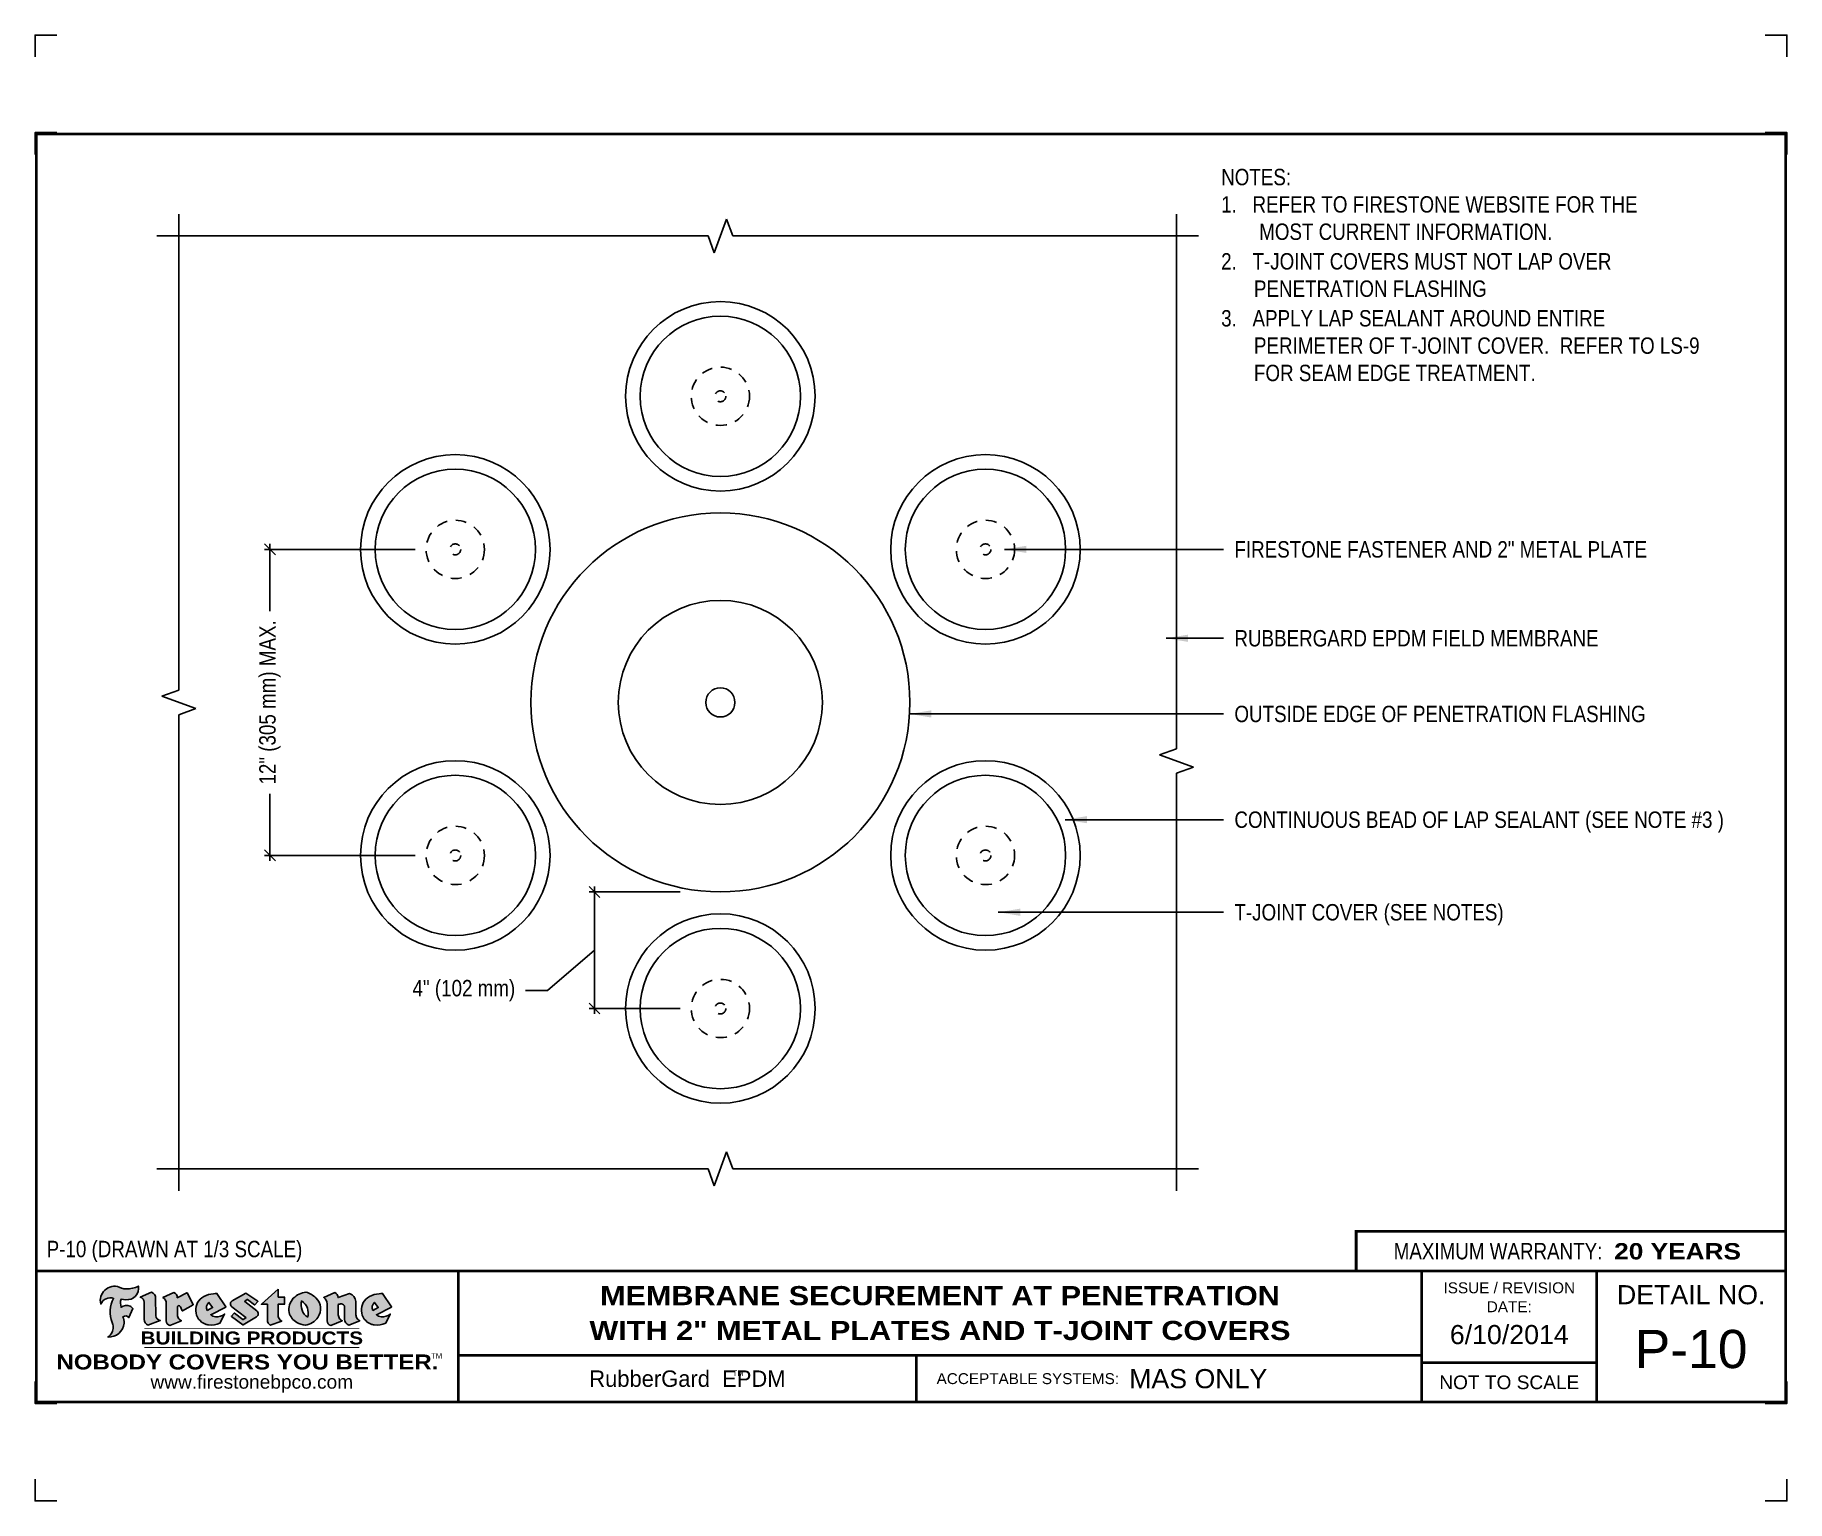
# Model space of a CAD drawing. Header units: inches. Extents: x 121.4 to 141.5, y -301 to -284.2.
import ezdxf
from ezdxf.enums import TextEntityAlignment as Align

# ---------------------------------------------------------------- set-up
doc = ezdxf.new("R2010")
doc.units = ezdxf.units.IN
doc.header["$MEASUREMENT"] = 0
doc.linetypes.add('HIDDEN2', pattern=[0.1875, 0.125, -0.0625])
doc.layers.get('0').update_dxf_attribs({"linetype": 'CONTINUOUS'})
doc.layers.get('DEFPOINTS').update_dxf_attribs({"linetype": 'CONTINUOUS'})
for name, color, linetype in [('FSBP-ACCESSORY-FIRESTONE', 7, 'CONTINUOUS'), ('FSBP-ANNO-NOTE', 7, 'CONTINUOUS'), ('FSBP-MEMBRANE', 7, 'CONTINUOUS'), ('FSBP-SEALANTS', 1, 'CONTINUOUS'), ('FSBP-TTLB', 7, 'CONTINUOUS'), ('FSBP-TTLB-BORDER', 7, 'CONTINUOUS'), ('FSBP-TTLB-TEXT', 7, 'CONTINUOUS')]:
    doc.layers.add(name, color=color, linetype=linetype)
doc.styles.add('FSBP_ARIAL', font='arial.ttf')
doc.styles.add('FSBP_ARIAL_BOLD', font='')
doc.styles.add('FSBP_ARIAL_NAR', font='ARIALN.TTF')
doc.styles.add('FSBP_BANKGOTHIC', font='bgothm.ttf')
doc.styles.get('FSBP_ARIAL_BOLD').set_extended_font_data('Arial Black')
doc.dimstyles.new('FSBP-DIM', dxfattribs={"dimtxt": 0.1875, "dimasz": 0.125, "dimexe": 0.0625, "dimexo": 0.125, "dimgap": 0.125, "dimtad": 0, "dimdec": 0, "dimzin": 1, "dimdsep": 46, "dimlunit": 4, "dimtxsty": 'FSBP_ARIAL_NAR', "dimblk": 'OBLIQUE', "dimcen": 0.09375, "dimdle": 0.0625, "dimclrd": 256, "dimclre": 256, "dimclrt": 256, "dimadec": 0, "dimazin": 0, "dimtfac": 1, "dimtdec": 0, "dimtmove": 1, "dimatfit": 3, "dimfxl": 1, "dimtolj": 1, "dimtzin": 0, "dimlwd": -1, "dimlwe": -1, "dimarcsym": 0})
doc.dimstyles.new('FSBP-LEADER', dxfattribs={"dimtxt": 0.1875, "dimasz": 0.25, "dimexe": 0.0625, "dimexo": 0.125, "dimgap": 0.125, "dimtad": 0, "dimtih": 1, "dimtoh": 1, "dimdec": 4, "dimzin": 0, "dimdsep": 46, "dimlunit": 4, "dimtxsty": 'FSBP_ARIAL_NAR', "dimcen": 0.09375, "dimclrd": 256, "dimclre": 256, "dimclrt": 256, "dimadec": 0, "dimazin": 0, "dimtfac": 1, "dimtdec": 4, "dimtofl": 0, "dimtmove": 0, "dimatfit": 3, "dimfxl": 1, "dimtolj": 1, "dimtzin": 0, "dimlwd": -1, "dimlwe": -1, "dimarcsym": 0})

# ---------------------------------------------------------------- blocks, each defined once
blk = doc.blocks.new('_OBLIQUE')
at = {"color": 0, "linetype": 'ByBlock'}
blk.add_line((-0.5, -0.5), (0.5, 0.5), dxfattribs=at)
blk = doc.blocks.new('*D3')
at = {"layer": 'DEFPOINTS', "color": 0, "transparency": 16777216}
for p in [(124.1323721668786, -290.1186479427976), (125.9186336536102, -290.1186479427976), (125.9186336536102, -293.6186479427976)]:
    blk.add_point(p, dxfattribs=at)
at = {"layer": 'FSBP-ANNO-NOTE', "transparency": 16777216}
for p, q in [((125.7936336536102, -290.1186479427976), (124.0698721668786, -290.1186479427976)), ((124.1323721668786, -290.0561479427976), (124.1323721668786, -290.8250130519381)), ((124.1323721668786, -293.6811479427976), (124.1323721668786, -292.9122828336571)), ((125.7936336536102, -293.6186479427976), (124.0698721668786, -293.6186479427976))]:
    blk.add_line(p, q, dxfattribs=at)
at = {"layer": 'FSBP-ANNO-NOTE', "transparency": 16777216, "xscale": 0.125, "yscale": 0.125, "zscale": 0.125}
for p, rotation in [((124.1323721668786, -290.1186479427976), 90), ((124.1323721668786, -293.6186479427976), 270)]:
    blk.add_blockref('_OBLIQUE', p, dxfattribs=dict(at, rotation=rotation))
at = {"layer": 'FSBP-ANNO-NOTE', "transparency": 16777216, "insert": (124.1323721668787, -291.8686479427976), "char_height": 0.1875, "attachment_point": 5, "rotation": 90, "style": 'FSBP_ARIAL_NAR'}
blk.add_mtext('\\A1;12" (305 mm) MAX.', dxfattribs=at)
blk = doc.blocks.new('*D4')
at = {"layer": 'DEFPOINTS', "color": 0, "transparency": 16777216}
for p in [(127.8437500000006, -294.0353146094643), (128.9497225668558, -294.0353146094643), (128.9497225668558, -295.3686479427977)]:
    blk.add_point(p, dxfattribs=at)
at = {"layer": 'FSBP-ANNO-NOTE', "transparency": 16777216}
for p, q in [((128.8247225668558, -294.0353146094643), (127.7812500000006, -294.0353146094643)), ((127.8437500000006, -295.4311479427976), (127.8437500000006, -293.9728146094643)), ((127.8437500000006, -294.7019812761309), (127.3046875000005, -295.1638388080049)), ((127.3046875000005, -295.1638388080049), (127.0546875000005, -295.1638388080049)), ((128.8247225668558, -295.3686479427977), (127.7812500000006, -295.3686479427976))]:
    blk.add_line(p, q, dxfattribs=at)
at = {"layer": 'FSBP-ANNO-NOTE', "transparency": 16777216, "xscale": 0.125, "yscale": 0.125, "zscale": 0.125}
for p, rotation in [((127.8437500000006, -294.0353146094643), 90), ((127.8437500000006, -295.3686479427976), 270)]:
    blk.add_blockref('_OBLIQUE', p, dxfattribs=dict(at, rotation=rotation))
at = {"layer": 'FSBP-ANNO-NOTE', "transparency": 16777216, "insert": (126.3502408765354, -295.1638388080049), "char_height": 0.1875, "attachment_point": 5, "style": 'FSBP_ARIAL_NAR'}
blk.add_mtext('\\A1;4" (102 mm)', dxfattribs=at)
blk = doc.blocks.new('TTLB-EPDM_2')
at = {"layer": 'FSBP-TTLB-TEXT'}
h = blk.add_hatch(color=1, dxfattribs=at)
edge = h.paths.add_edge_path()
edge.add_arc((1.037309769669573, -0.1982514792917306), 0.1319107607348553, 264.0410451462098, 370.3106169565175)
edge.add_arc((1.027551646585694, 0.1214293576525799), 0.3273056962876235, 270.05058356628535, 295.23459397187514, ccw=False)
edge.add_arc((1.022801957313345, -0.06680179986895154), 0.1391656561713503, 249.3281275763668, 272.0749124149863, ccw=False)
edge.add_line((0.9736743133014443, -0.1970076156048179), (0.9474927838574558, -0.1852745150568325))
edge.add_arc((0.8939498971398288, -0.3394262635682071), 0.1631857907024099, 70.84590087378872, 194.3325259843273)
edge.add_arc((0.8444260109029493, -0.4259936440910768), 0.1179914261095279, 70.96950098067128, 156.9641407594482, ccw=False)
edge.add_arc((1.153141409296894, -0.4684497516079468), 0.3110405457095052, 150.3231137483159, 203.2084295854517)
edge.add_arc((0.7562495500622943, -0.6412608153899899), 0.1218587156617311, 0.8849157075190988, 24.34668939894999, ccw=False)
edge.add_arc((0.7493781665697374, -0.6475258110744375), 0.1289731377238325, -58.36655102076742, 3.6216782311386737, ccw=False)
edge.add_arc((0.8256699029544474, -0.5792158350996106), 0.1783301886510354, 267.2205474105585, 354.1381621173521)
edge.add_arc((0.7903121048625305, -0.6011409294291745), 0.212787892960859, 0.9996158580669322, 21.00503380861244)
edge.add_arc((1.01880712263941, -0.5666691048185161), 0.05136395668415847, 40.82117713173261, 125.52727787225791, ccw=False)
edge.add_line((1.057676976260041, -0.5330924682126437), (1.102776947655911, -0.4308018311949837))
edge.add_arc((1.040858222524664, -0.4699705673995949), 0.07326744446031509, 32.31675181867256, 66.31481236598174)
edge.add_arc((1.032262518825329, -0.5063316993097662), 0.1102246948011782, 69.8179132332389, 125.254734720681)
edge.add_arc((1.127708877207287, -0.368959353531244), 0.1659710644737306, 164.1569669952081, 196.5811013160487, ccw=False)
edge.add_line((0.9680425188342383, -0.3236487780942383), (1.023615334387159, -0.3294494641845773))
h = blk.add_hatch(color=1, dxfattribs=at)
edge = h.paths.add_edge_path()
edge.add_line((1.275239419159561, -0.6223407783464694), (1.415345367376062, -0.5660418822574371))
edge.add_arc((1.421019305783958, -0.5090099247487757), 0.05731350411836949, 181.9717871001989, 264.31851000495806, ccw=False)
edge.add_line((1.363739737527226, -0.5109819325197265), (1.363412352251203, -0.3102363679013962))
edge.add_arc((1.294263659668751, -0.3103491388303989), 0.06914878453844908, 0.0934405599591014, 72.42834396969012)
edge.add_line((1.315139561173908, -0.2444268274366692), (1.186839444240604, -0.3024209471341379))
edge.add_arc((1.175246268095289, -0.3585110609420917), 0.05727567197445628, -0.017399788185912257, 78.322067691347, ccw=False)
edge.add_line((1.232521937428658, -0.3585284546236807), (1.232574268422297, -0.555126496687123))
edge.add_arc((1.305699496415486, -0.5558575689677219), 0.07312888236350451, 179.4272023230205, 245.3845503102953)
h = blk.add_hatch(color=1, dxfattribs=at)
edge = h.paths.add_edge_path()
edge.add_line((1.792026821926584, -0.3839679064720229), (1.722158956877934, -0.2518542302253621))
edge.add_arc((1.720119655279638, -0.2529327078887852), 0.002306916790721817, 27.87197133405656, 117.3766794470751)
edge.add_line((1.719058846382097, -0.250884159729182), (1.610638460368705, -0.3070279753467702))
edge.add_arc((1.547088841662962, -0.3061026658494403), 0.06355635479880145, 359.165808011073, 425.8793658831422)
edge.add_line((1.573061729235633, -0.2480956029480268), (1.446879247402876, -0.3051325108639702))
edge.add_arc((1.407812067100189, -0.370357133046621), 0.07602957263902092, -3.441403975725109, 59.07992244284969, ccw=False)
edge.add_line((1.483704536400296, -0.3749210150788969), (1.483704536400296, -0.5723838140635706))
edge.add_arc((1.54053746518044, -0.568254406115083), 0.05698275005415228, 184.1557352478595, 255.3066498366543)
edge.add_line((1.526084036778343, -0.6233736605654059), (1.657291340682093, -0.570650514527486))
edge.add_arc((1.688298576827198, -0.5021390388423987), 0.0752015358480571, 207.5160880841914, 245.649226723163, ccw=False)
edge.add_arc((1.721050197024907, -0.4914488168456328), 0.1093332836229113, 179.4823365255141, 204.5537900001094, ccw=False)
edge.add_line((1.611721375809452, -0.4904610114968335), (1.611721375809452, -0.4126404716788983))
edge.add_arc((1.628589765097195, -0.414159299036043), 0.01693662875851176, 28.356188110622725, 174.8549701683585, ccw=False)
edge.add_arc((1.627340435522395, -0.4197189881350504), 0.02111886817708033, 22.216893572439517, 40.10213956426492, ccw=False)
edge.add_line((1.646891420738257, -0.4117336534413738), (1.666638796144639, -0.4549750258192233))
edge.add_arc((1.668737246926742, -0.4540167099035481), 0.002306916790685496, 204.545128184284, 299.6323508190091)
edge.add_line((1.669877862091766, -0.4560219186518992), (1.791128135493295, -0.3870515928837648))
edge.add_line((1.791128135493295, -0.3870515928837648), (1.792026821926584, -0.3839679064720229))
h = blk.add_hatch(color=1, dxfattribs=at)
h.paths.add_polyline_path([(2.063388732080512, -0.2583237030618903, 0.02524281661523788), (2.025024361750752, -0.2610532129309178, 0.1213611957758757), (1.901773912052249, -0.3008158885520373, 0.6151668103976068), (1.93274136141747, -0.6099060679591872, 0.05306812109568645), (1.967936229862175, -0.617865745600497, 0.1150932231766138), (2.099126721549737, -0.5994933789882708), (2.151195569562105, -0.4944891916583316, -0.08755405562188731), (2.104230609512001, -0.5187113292177372, -0.265591761123442), (1.992692314386659, -0.5010701623316862), (2.165347897647223, -0.4141184325909109, 0.4518949533370738), (2.166222728871162, -0.4107679608846269)])
h.paths.add_polyline_path([(2.014217313945437, -0.4188965037300676), (1.951113654018855, -0.4515330109460507, -0.3720533890450154), (1.973177450672722, -0.3607130665457561)], flags=16)
h = blk.add_hatch(color=1, dxfattribs=at)
edge = h.paths.add_edge_path()
edge.add_arc((2.260407392426802, -0.3775796671688782), 0.04152450223225729, 123.20805433950699, 232.2027298779723, ccw=False)
edge.add_line((2.237665217914071, -0.3428366421988329), (2.393535971665983, -0.2540943745380986))
edge.add_arc((2.394677353533142, -0.2560991469722482), 0.002306916790741334, 55.64644466176611, 119.65426054492559, ccw=False)
edge.add_line((2.395979141996861, -0.2541946229174954), (2.531809646140459, -0.3470380726374032))
edge.add_arc((2.530468902927946, -0.3489153772789875), 0.002306916790700397, -42.731101238422525, 54.4661353739603, ccw=False)
edge.add_line((2.532163440279987, -0.3504807552658491), (2.498457913851155, -0.3869673252714421))
edge.add_arc((2.496763376499139, -0.3854019472845934), 0.002306916790672934, 233.7527076894875, 317.26889876138785, ccw=False)
edge.add_line((2.495399362263356, -0.38726241234572), (2.413849913492982, -0.3274738082119626))
edge.add_arc((2.412485899257181, -0.3293342732731342), 0.002306916790720064, 53.75270768979358, 124.4135619297835)
edge.add_line((2.41118211687575, -0.3274311136421062), (2.382933981293377, -0.346782838468144))
edge.add_arc((2.38423776367478, -0.3486859980991606), 0.002306916790694898, 124.4135619293799, 231.8459020253626)
edge.add_line((2.382812599816248, -0.3505000469010184), (2.519899969301207, -0.4581994452042721))
edge.add_arc((2.494247019847682, -0.4908523236374461), 0.04152450223225742, -55.21225898295222, 51.84590202520428, ccw=False)
edge.add_line((2.517938320565804, -0.5249552055672808), (2.364434947484597, -0.6179520922513717))
edge.add_arc((2.36323960192349, -0.6159790200102006), 0.002306916790726996, 233.2955624372927, 301.20872157023314, ccw=False)
edge.add_line((2.361860787187538, -0.6178285429225383), (2.231266621301074, -0.5204709167214361))
edge.add_arc((2.232647938930649, -0.5186232623475259), 0.002306916790697672, 135.5134179846393, 233.21798691998708, ccw=False)
edge.add_line((2.231002150870836, -0.5170067083764565), (2.262839375599356, -0.4845937328397696))
edge.add_arc((2.264485163659225, -0.4862102868108537), 0.002306916790748497, 53.0352839999411, 135.513417985369, ccw=False)
edge.add_line((2.265872365996302, -0.4843670465239001), (2.361834678328762, -0.5565872257804898))
edge.add_arc((2.363221880665761, -0.5547439854936304), 0.002306916790627066, 233.0352840000685, 302.2362632414394)
edge.add_line((2.36445241715569, -0.5566953042850713), (2.39428499383348, -0.5378823484768844))
edge.add_arc((2.393054457343549, -0.5359310296853765), 0.002306916790685166, 302.2362632406177, 412.2027298768422)
edge.add_line((2.394468296066179, -0.5341081404551886), (2.234958295420142, -0.4103916733127022))
h = blk.add_hatch(color=1, dxfattribs=at)
edge = h.paths.add_edge_path()
edge.add_line((2.763460561272041, -0.2072496393923444), (2.763460561272041, -0.2969520779963801))
edge.add_arc((2.765767478062699, -0.2969520779963943), 0.00230691679065842, 179.9999999996471, 269.9999999996471)
edge.add_line((2.765767478062685, -0.2992589947870528), (2.835417693520355, -0.2992589947870528))
edge.add_arc((2.835417693520355, -0.3015659115777538), 0.002306916790701052, 0, 90, ccw=False)
edge.add_line((2.837724610311056, -0.3015659115777538), (2.837724610311056, -0.3790761307453892))
edge.add_arc((2.83541769352037, -0.3790761307453749), 0.002306916790686842, 269.99999999964706, 359.99999999964706, ccw=False)
edge.add_line((2.835417693520355, -0.3813830475360618), (2.765767478062685, -0.3813830475360618))
edge.add_arc((2.765767478062699, -0.3836899643267202), 0.00230691679065842, 90.00000000035294, 180.0000000003529)
edge.add_line((2.763460561272041, -0.3836899643267344), (2.763460561272041, -0.5033995910642801))
edge.add_arc((2.836735953378943, -0.5071368822038516), 0.07337063740681413, 177.0802527808789, 245.3249543133826)
edge.add_line((2.806105814540615, -0.5738080530967267), (2.674529557384915, -0.6226036013049594))
edge.add_arc((2.708610405062069, -0.564298408791804), 0.06753517344606039, 177.0345319916277, 239.6926428024901, ccw=False)
edge.add_line((2.641165668230087, -0.560804539009709), (2.641165668230087, -0.3836899643267344))
edge.add_arc((2.638858751439429, -0.3836899643267202), 0.00230691679065842, 359.9999999996471, 449.999999999647)
edge.add_line((2.638858751439443, -0.3813830475360618), (2.572857950769389, -0.3813830475360618))
edge.add_line((2.572857950769389, -0.3813830475360618), (2.763460561272041, -0.2072496393923444))
h = blk.add_hatch(color=1, dxfattribs=at)
edge = h.paths.add_edge_path(flags=16)
edge.add_arc((2.940363509127394, -0.4847985213681437), 0.1684614578629418, 344.5558804047865, 417.0140046669545)
edge.add_arc((3.194458079644619, -0.3883534532477785), 0.1684614578629414, 164.5558804047864, 237.0140046669546)
edge = h.paths.add_edge_path()
edge.add_arc((3.069375116502199, -0.4399344555144872), 0.1828726885096673, 136.0914512150047, 191.213418978326)
edge.add_arc((3.064939550433406, -0.4318234379590333), 0.1803148804748503, 194.0167254156723, 240.6663730831859)
edge.add_arc((3.098047041778981, -0.3845058757092554), 0.2378525180183701, 239.2975390661776, 264.2889872773176)
edge.add_arc((3.04884478212623, -0.4190232383793012), 0.203760689247156, 277.1986764832036, 326.503572961274)
edge.add_arc((3.077739326803546, -0.4341046616465112), 0.171374865791709, 325.3768876809902, 406.3828327799087)
edge.add_arc((3.011839488065919, -0.4896144380417797), 0.2571945645850002, 44.28462553519766, 73.82901434867304)
edge.add_arc((3.117152499586992, -0.4983433120546693), 0.2579560664039132, 97.50292863483666, 134.1039137579027)
h = blk.add_hatch(color=1, dxfattribs=at)
edge = h.paths.add_edge_path()
edge.add_line((3.322690228557462, -0.5721896537377091), (3.322690228557462, -0.3749210150788969))
edge.add_arc((3.246797759257384, -0.3703571330465745), 0.076029572638996, 356.5585960242387, 419.0799224428129)
edge.add_line((3.285864939560099, -0.3051325108639702), (3.412047421392799, -0.2480956029480268))
edge.add_arc((3.386074533820159, -0.3061026658494941), 0.06355635479883807, 0.3962622833877276, 65.87936588318718, ccw=False)
edge.add_line((3.449629368605429, -0.3056631084210863), (3.580526418688805, -0.2593848434574539))
edge.add_arc((3.555744121700958, -0.3530904070730321), 0.09692726601172152, 2.366977007666776, 75.18615851992018, ccw=False)
edge.add_line((3.652588689330287, -0.3490873311063041), (3.652588689330287, -0.4883770011386872))
edge.add_arc((3.761877549389556, -0.4914934052703811), 0.1093332836229047, 178.3666365323574, 204.5537900000422)
edge.add_arc((3.729125929191727, -0.5021836272670953), 0.07520153584796169, 207.5160880841711, 245.2240541443093)
edge.add_line((3.697611150971852, -0.5704631245385627), (3.572585913552643, -0.6207021253773775))
edge.add_arc((3.59534718600759, -0.5526356419907701), 0.07177131519198746, 180.3328587115751, 251.51018566665869, ccw=False)
edge.add_line((3.523577081955409, -0.5530525936986663), (3.523577081955409, -0.4153032515383615))
edge.add_arc((3.486319529276879, -0.4148773504126441), 0.0372599868942854, 359.3450650296066, 449.0500281941028)
edge.add_arc((3.482769874121713, -0.4419622099033496), 0.06447454900600783, 86.29402372314017, 119.8211331593848)
edge.add_line((3.450707067966732, -0.3860252459975726), (3.450707067966732, -0.4904610114968335))
edge.add_arc((3.560035889182251, -0.491448816845647), 0.1093332836229751, 179.4823365255069, 204.5537900001023)
edge.add_arc((3.527284268984408, -0.5021390388424952), 0.07520153584796385, 207.5160880841699, 245.6492267231416)
edge.add_line((3.496277032839316, -0.570650514527486), (3.365069728935509, -0.6233736605654059))
edge.add_arc((3.37950248606194, -0.5682868177318081), 0.05694615642555727, 183.9298782390169, 255.318496325343, ccw=False)
h = blk.add_hatch(color=1, dxfattribs=at)
h.paths.add_polyline_path([(3.957695472291277, -0.2583237030618903, 0.02524281661523822), (3.919331101961575, -0.2610532129309178, 0.1085638477195505), (3.807890832595604, -0.2939221658134414, 0.6425897848490651), (3.827048101628293, -0.6099060679591872, 0.05306812109569052), (3.862242970072884, -0.617865745600497, 0.1150932231766133), (3.993433461760503, -0.5994933789882708), (4.045502309772871, -0.4944891916583316, -0.08755405562189084), (3.998537349722767, -0.5187113292177372, -0.2655917611234366), (3.886999054597368, -0.5010701623316862), (4.059654637857989, -0.4141184325909109, 0.4518949533370731), (4.060529469081928, -0.4107679608846269)])
h.paths.add_polyline_path([(3.90852405415626, -0.4188965037300676), (3.845420394229677, -0.4515330109460507, -0.3720533890450147), (3.867484190883488, -0.3607130665457561)], flags=16)
at = {"layer": 'DEFPOINTS', "linetype": 'Continuous', "ltscale": 1.75}
for points in [[(-0.015625, 13.88083333333333), (-0.015625, 14.13083333333333), (0.234375, 14.13083333333333)], [(20.01562500000003, 13.88083333333333), (20.01562500000003, 14.13083333333333), (19.76562500000003, 14.13083333333333)], [(-0.015625, -2.380833333333342), (-0.015625, -2.630833333333342), (0.234375, -2.630833333333342)], [(20.01562500000003, -2.380833333333342), (20.01562500000003, -2.630833333333342), (19.76562500000003, -2.630833333333342)]]:
    blk.add_lwpolyline(points, dxfattribs=at)
at = {"layer": 'DEFPOINTS', "color": 1}
for points in [[(0.234375, 13.015625), (-0.015625, 13.015625), (-0.015625, 12.765625)], [(20.015625, 12.765625), (20.015625, 13.015625), (19.765625, 13.015625)], [(0.234375, -1.515625), (-0.015625, -1.515625), (-0.015625, -1.265625)], [(20.015625, -1.265625), (20.015625, -1.515625), (19.765625, -1.515625)]]:
    blk.add_lwpolyline(points, dxfattribs=at)
at = {"layer": 'FSBP-TTLB', "const_width": 0.03125}
blk.add_lwpolyline([(15.09028770518938, 0), (20, 0), (20, 0.4512598240669945), (15.09028770518938, 0.4512598240669945)], close=True, dxfattribs=at)
for points in [[(0, 0), (0, -1.5), (20, -1.5), (20, 0), (0, 0)], [(4.825208527206769, 0), (4.825208527206769, -0.9643749050531198)], [(15.84028770518938, 0), (15.84028770518938, -0.9643749050531198)], [(17.84110496735593, 0), (17.84110496735593, -1.5)], [(20, 0), (20, -1.5)], [(4.825208527206769, -0.9643749050531198), (15.84028770518938, -0.9643749050531198)], [(4.825208527206769, -0.9643749050531198), (4.825208527206769, -1.5)], [(15.84028770518938, -0.9643749050531198), (15.84028770518938, -1.5)], [(15.84028770518938, -1.048740175933006), (17.84110496735593, -1.048740175933006)]]:
    blk.add_lwpolyline(points, dxfattribs=at)
at = {"layer": 'FSBP-TTLB-BORDER', "const_width": 0.03125}
blk.add_lwpolyline([(20, 0), (20, 13), (0, 13), (0, 0)], dxfattribs=at)
at = {"layer": 'FSBP-TTLB-TEXT', "color": 1}
blk.add_line((0.7358432058323388, -0.379822754145593), (0.7358432058323388, -0.379822754145593), dxfattribs=at)
for points in [[(1.023615323725323, -0.3294494630716969, 0.5000510906601082), (1.167090420776901, -0.1746414942047778, -0.1103304102359608), (1.027840608309816, -0.2058762110801382, -0.09957876667165425), (0.9736743133014443, -0.1970076156048179), (0.9474927838574558, -0.1852745150568325, 0.5978159689075124), (0.7358432058323388, -0.379822754145593, -0.3938834584182213), (0.8828996422548698, -0.3144510229727047, 0.2349406564350952), (0.86727108227484, -0.5910237178633082, -0.1027304183841549), (0.8780937320133262, -0.6393788197974146, -0.2772692352614086), (0.8170223912655956, -0.7573362346216896, 0.3985429150902959), (1.003067614090241, -0.5974286950643517, 0.0875124847930418), (0.9889600163401155, -0.5248671157293501, -0.3874031597924062), (1.057676976260041, -0.5330924682126437), (1.102776947655911, -0.4308018311949837, 0.1494423498871741), (1.07029056398062, -0.4028746979725923, 0.2467195073738216), (0.9686394281704906, -0.4163228904100862, -0.1424285161541127), (0.9680425188342383, -0.3236487780942383), (1.023615334387159, -0.3294494641845773)], [(2.166222728871162, -0.4107679608846269), (2.063388732080512, -0.2583237030618903, 0.02524281661523788), (2.025024361750752, -0.2610532129309178, 0.1085638477195265), (1.913584092384895, -0.2939221658134414, 0.6425897848491228), (1.93274136141747, -0.6099060679591872, 0.05306812109568648), (1.967936229862175, -0.617865745600497, 0.1150932231766137), (2.099126721549737, -0.5994933789882708), (2.151195569562105, -0.4944891916583316, -0.0875540556218873), (2.104230609512001, -0.5187113292177372, -0.2655917611234418), (1.992692314386659, -0.5010701623316862), (2.165347897647223, -0.4141184325909109)], [(2.763460561272041, -0.2072496393923444), (2.763460561272041, -0.2969520779963801, 0.4142135623730958), (2.765767478062685, -0.2992589947870528), (2.835417693520355, -0.2992589947870528, -0.414213562373095), (2.837724610311056, -0.3015659115777538), (2.837724610311056, -0.3790761307453892, -0.4142135623730938), (2.835417693520355, -0.3813830475360618), (2.765767478062685, -0.3813830475360618, 0.4142135623730958), (2.763460561272041, -0.3836899643267344), (2.763460561272041, -0.5033995910642801, 0.3068985753588853), (2.806105814540615, -0.5738080530967267), (2.674529557384915, -0.6226036013049594, -0.2804194150632976), (2.641165668230087, -0.560804539009709), (2.641165668230087, -0.3836899643267344, 0.414213562373095), (2.638858751439443, -0.3813830475360618), (2.572857950769389, -0.3813830475360618), (2.763460561272041, -0.2072496393923444)], [(4.060529469081928, -0.4107679608846269), (3.957695472291277, -0.2583237030618903, 0.02524281661523788), (3.919331101961575, -0.2610532129309178, 0.1085638477195265), (3.807890832595604, -0.2939221658134414, 0.6425897848491228), (3.827048101628293, -0.6099060679591872, 0.05306812109568648), (3.862242970072884, -0.617865745600497, 0.1150932231766137), (3.993433461760503, -0.5994933789882708), (4.045502309772871, -0.4944891916583316, -0.0875540556218873), (3.998537349722767, -0.5187113292177372, -0.2655917611234418), (3.886999054597368, -0.5010701623316862), (4.059654637857989, -0.4141184325909109)], [(4.059654637857989, -0.4141184325909109, 0.4518949533370731), (4.060529469081928, -0.4107679608846269, 0.4518949533370731)]]:
    blk.add_lwpolyline(points, format="xyb", dxfattribs=at)
for points in [[(1.275239419159561, -0.6223407783464694), (1.415345367376062, -0.5660418822574371, -0.3756100036733062), (1.363739737527226, -0.5109819325197265), (1.363412352251203, -0.3102363679013962, 0.3265360292958048), (1.315139561173908, -0.2444268274366692), (1.186839444240604, -0.3024209471341379, -0.3557863980845349), (1.232521937428658, -0.3585284546236807), (1.232574268422297, -0.555126496687123, 0.2960110723418457)], [(1.792026821926584, -0.3839679064720229), (1.722158956877934, -0.2518542302253621, 0.4116839150163434), (1.719058846382097, -0.250884159729182), (1.610638460368705, -0.3070279753467702, 0.2996033003794034), (1.573061729235633, -0.2480956029480268), (1.446879247402876, -0.3051325108639702, -0.2797757560995365), (1.483704536400296, -0.3749210150788969), (1.483704536400296, -0.5723838140635706, 0.320828638474519), (1.526084036778343, -0.6233736605654059), (1.657291340682093, -0.570650514527486, -0.1679398621276611), (1.621603752698661, -0.5368819723450571, -0.1098333365370753), (1.611721375809452, -0.4904610114968335), (1.611721375809452, -0.4126404716788983, -0.743334502655012), (1.64349420176768, -0.4061152228778298, -0.07819791644735608), (1.646891420738257, -0.4117336534413738), (1.666638796144639, -0.4549750258192233, 0.4404648714563479), (1.669877862091766, -0.4560219186518992), (1.791128135493295, -0.3870515928837648)], [(1.951113654018855, -0.4515330109460507), (2.014217313945437, -0.4188965037300676), (1.973177450672722, -0.3607130665457561, 0.3720533890450154)], [(2.234958295420142, -0.4103916733127022, -0.5150044486718882), (2.237665217914071, -0.3428366421988329), (2.393535971665983, -0.2540943745380986, -0.2867822934100265), (2.395979141996861, -0.2541946229174954), (2.531809646140459, -0.3470380726374032, -0.4515027974650387), (2.532163440279987, -0.3504807552658491), (2.498457913851155, -0.3869673252714421, -0.3814439164929681), (2.495399362263356, -0.38726241234572), (2.413849913492982, -0.3274738082119626, 0.3184718635035665), (2.41118211687575, -0.3274311136421062), (2.382933981293377, -0.346782838468144, 0.5064094529656681), (2.382812599816248, -0.3505000469010184), (2.519899969301207, -0.4581994452042721, -0.5043597839115849), (2.517938320565804, -0.5249552055672808), (2.364434947484597, -0.6179520922513717, -0.3053163970316367), (2.361860787187538, -0.6178285429225383), (2.231266621301074, -0.5204709167214361, -0.4541703869768119), (2.231002150870836, -0.5170067083764565), (2.262839375599356, -0.4845937328397696, -0.3762644290664977), (2.265872365996302, -0.4843670465239001), (2.361834678328762, -0.5565872257804898, 0.3114700032088108), (2.36445241715569, -0.5566953042850713), (2.39428499383348, -0.5378823484768844, 0.520381097387146), (2.394468296066179, -0.5341081404551886)], [(2.937624918725987, -0.3131105398334029, 0.2452625673097023), (2.889993533867141, -0.4754966266250307, 0.2064059665179019), (2.976604338974084, -0.5890186876871866, 0.1094800500670344), (3.074378098474654, -0.6211778035979165, 0.2185147641853038), (3.218764944843201, -0.5314757029352819, 0.3689489483072479), (3.195959963110113, -0.3100352223135445, 0.1296305888694145), (3.0834694040758, -0.242595816912754, 0.1610736375384317)], [(3.10274193015772, -0.5296595419651595, 0.3271311138286319), (3.032079658614293, -0.3434924326507627, 0.3271311138286322)], [(3.322690228557462, -0.5721896537377091), (3.322690228557462, -0.3749210150788969, 0.2797757560995341), (3.285864939560099, -0.3051325108639702), (3.412047421392799, -0.2480956029480268, -0.2937618496109166), (3.449629368605429, -0.3056631084210863), (3.580526418688805, -0.2593848434574539, -0.3288760160581939), (3.652588689330287, -0.3490873311063041), (3.652588689330287, -0.4883770011386872, 0.114762897203527), (3.662431105063263, -0.536926560769686, 0.166032965990522), (3.697611150971852, -0.5704631245385627), (3.572585913552643, -0.6207021253773775, -0.3209557512194564), (3.523577081955409, -0.5530525936986663), (3.523577081955409, -0.4153032515383615, 0.4127061514896111), (3.48693727661589, -0.3776224848030694, 0.1473421876160361), (3.450707067966732, -0.3860252459975726), (3.450707067966732, -0.4904610114968335, 0.1098333365370753), (3.460589444855941, -0.5368819723450855, 0.1679398621276611), (3.496277032839316, -0.570650514527486), (3.365069728935509, -0.6233736605654059, -0.3219729545308964), (3.322690228557462, -0.5721896537377091, 29.1476284739)], [(3.845420394229677, -0.4515330109460507), (3.90852405415626, -0.4188965037300676), (3.867484190883488, -0.3607130665457561, 0.3720533890450154)]]:
    blk.add_lwpolyline(points, format="xyb", close=True, dxfattribs=at)
at = {"layer": 'FSBP-TTLB-TEXT'}
for points, const_width in [([(1.233926579809207, -0.6584455781731435), (3.691229482685259, -0.6584455781731577)], 0.0078125), ([(1.233926579809207, -0.8761560960495984), (3.691229482685259, -0.8761560960495842)], 0.0078125), ([(10.06152282927678, -0.9643749050531198), (10.06152282927678, -1.5)], 0.03125)]:
    blk.add_lwpolyline(points, dxfattribs=dict(at, const_width=const_width))
at = {"layer": 'FSBP-TTLB-TEXT', "color": 1}
for centre, start, end in [((1.789987520328282, -0.3850463841354355), 299.6323508193319, 27.87197133380463), ((2.164310260790558, -0.412058050385383), 296.7304547840455, 34.00233684987403)]:
    blk.add_arc(centre, 0.00230691679068068, start, end, dxfattribs=at)
at = {"layer": 'FSBP-TTLB-TEXT', "style": 'FSBP_ARIAL_NAR'}
blk.add_text('MAXIMUM WARRANTY:', height=0.1875, dxfattribs=at).set_placement((17.90516569312837, 0.2256299120335257), align=Align.MIDDLE_RIGHT)
at = {"layer": 'FSBP-TTLB-TEXT'}
for s, height, style, p in [('ISSUE / REVISION', 0.125, 'FSBP_ARIAL', (16.84069633627263, -0.1938496373466023)), ('DETAIL NO.', 0.21875, 'FSBP_ARIAL', (18.92055248367797, -0.2724398367368792)), ('DATE:', 0.125, 'FSBP_ARIAL', (16.84069633627263, -0.409973105348854)), ('www.firestonebpco.com', 0.15625, 'FSBP_ARIAL', (2.462578031247233, -1.268657306740124)), ('RubberGard  EPDM', 0.1875, 'FSBP_BANKGOTHIC', (7.443365678241776, -1.23218745252656)), ('TM', 0.0625, 'FSBP_BANKGOTHIC', (8.023397742165457, -1.169706269210366)), ('NOT TO SCALE', 0.15625, 'FSBP_ARIAL', (16.84069633627263, -1.274370087966503))]:
    blk.add_text(s, height=height, dxfattribs=dict(at, style=style)).set_placement(p, align=Align.MIDDLE_CENTER)
at = {"layer": 'FSBP-TTLB-TEXT', "lineweight": 18, "style": 'FSBP_ARIAL_BOLD'}
blk.add_text('BUILDING PRODUCTS', height=0.1484375, dxfattribs=at).set_placement((2.462578031247233, -0.7673008371113639), align=Align.MIDDLE_CENTER)
at = {"layer": 'FSBP-TTLB-TEXT', "color": 1}
for s, height, style, p in [('NOBODY COVERS YOU BETTER.', 0.171875, 'FSBP_ARIAL_BOLD', (2.412604263603384, -1.041650450587369)), ('TM', 0.0625, 'FSBP_BANKGOTHIC', (4.576671173373001, -0.9725745042934193))]:
    blk.add_text(s, height=height, dxfattribs=dict(at, style=style)).set_placement(p, align=Align.MIDDLE_CENTER)
at = {"layer": 'FSBP-TTLB-TEXT', "style": 'FSBP_ARIAL'}
blk.add_text('ACCEPTABLE SYSTEMS:', height=0.125, dxfattribs=at).set_placement((10.29281281591562, -1.23218745252656), align=Align.MIDDLE_LEFT)
at = {"layer": 'FSBP-TTLB-TEXT'}
for tag, height, style, p in [('MAXIMUM_WARRANTY', 0.1875, 'FSBP_ARIAL_BOLD', (18.03987100774941, 0.2240244307510579)), ('ACCPT_SYSTEMS', 0.21875, 'FSBP_ARIAL', (12.49438170418193, -1.23218745252656))]:
    blk.add_attdef(tag, text='', height=height, dxfattribs=dict(at, style=style)).set_placement(p, align=Align.MIDDLE_LEFT)
for tag, height, style, p in [('DETAIL_DESCP_LINE_1', 0.21875, 'FSBP_ARIAL_BOLD', (10.33118450231211, -0.2831249841755152)), ('DETAIL_DESCP_LINE_2', 0.21875, 'FSBP_ARIAL_BOLD', (10.33118450231211, -0.6812499208775904)), ('ISSUE_REV_DATE', 0.21875, 'FSBP_ARIAL', (16.84069633627263, -0.7282559425942452)), ('DETAIL_NUMBER', 0.4375, 'FSBP_ARIAL', (18.91941590748775, -0.8931630692489421))]:
    blk.add_attdef(tag, text='', height=height, dxfattribs=dict(at, style=style)).set_placement(p, align=Align.MIDDLE_CENTER)

msp = doc.modelspace()

# ---------------------------------------------------------------- linework, layer by layer
at = {"layer": 'FSBP-ACCESSORY-FIRESTONE', "linetype": 'HIDDEN2'}
for centre, radius in [((129.2830559001891, -288.3686479427976), 0.3333333333333333), ((129.2830559001891, -288.3686479427976), 0.0625), ((126.2519669869436, -290.1186479427976), 0.3333333333333333), ((132.3141448134346, -290.1186479427976), 0.3333333333333333), ((126.2519669869436, -290.1186479427976), 0.0625), ((132.3141448134346, -290.1186479427976), 0.0625), ((126.2519669869436, -293.6186479427976), 0.3333333333333333), ((132.3141448134346, -293.6186479427976), 0.3333333333333333), ((126.2519669869436, -293.6186479427976), 0.0625), ((132.3141448134346, -293.6186479427976), 0.0625), ((129.2830559001891, -295.3686479427976), 0.3333333333333333), ((129.2830559001891, -295.3686479427976), 0.0625)]:
    msp.add_circle(centre, radius, dxfattribs=at)
at = {"layer": 'FSBP-MEMBRANE'}
for p, q in [((123.0905086536102, -286.2853146094643), (123.0905086536103, -291.7280229427975)), ((129.3533684001891, -286.3421326034088), (129.2127434001891, -286.7284966155197)), ((129.3533684001891, -286.3421326034088), (129.4236809001891, -286.5353146094642)), ((134.499040646768, -292.3975887050177), (134.499040646768, -286.2853146094643)), ((122.8405086536102, -286.5353146094643), (129.1424309001891, -286.5353146094642)), ((129.2127434001891, -286.7284966155197), (129.1424309001891, -286.5353146094642)), ((129.4236809001891, -286.5353146094642), (134.749040646768, -286.5353146094643)), ((122.8973266475547, -291.7983354427976), (123.0905086536101, -291.7280229427976)), ((122.8973266475547, -291.7983354427976), (123.2836906596656, -291.9389604427976)), ((123.2836906596656, -291.9389604427976), (123.0905086536101, -292.0092729427976)), ((123.0905086536102, -292.0092729427976), (123.0905086536103, -297.4519812761308)), ((134.3058586407126, -292.4679012050177), (134.499040646768, -292.3975887050177)), ((134.3058586407126, -292.4679012050177), (134.6922226528235, -292.6085262050177)), ((134.6922226528235, -292.6085262050177), (134.499040646768, -292.6788387050177)), ((134.499040646768, -297.4519812761308), (134.499040646768, -292.6788387050178)), ((129.3533684001891, -297.0087992700754), (129.2127434001891, -297.3951632821863)), ((129.3533684001891, -297.0087992700754), (129.4236809001891, -297.2019812761308)), ((122.8405086536103, -297.2019812761308), (129.1424309001891, -297.2019812761309)), ((129.2127434001891, -297.3951632821863), (129.1424309001891, -297.2019812761308)), ((129.4236809001891, -297.2019812761308), (134.749040646768, -297.2019812761308))]:
    msp.add_line(p, q, dxfattribs=at)
for radius in [2.166666666666686, 1.166666666666667, 0.1666666666666667]:
    msp.add_circle((129.2830559001891, -291.8686479427976), radius, dxfattribs=at)
at = {"layer": 'FSBP-SEALANTS'}
for centre, radius in [((129.2830559001891, -288.3686479427976), 1.083333333333333), ((129.2830559001891, -288.3686479427976), 0.9166666666666666), ((126.2519669869436, -290.1186479427976), 1.083333333333333), ((132.3141448134346, -290.1186479427976), 1.083333333333333), ((126.2519669869436, -290.1186479427976), 0.9166666666666666), ((132.3141448134346, -290.1186479427976), 0.9166666666666666), ((126.2519669869436, -293.6186479427976), 1.083333333333333), ((132.3141448134346, -293.6186479427976), 1.083333333333333), ((126.2519669869436, -293.6186479427976), 0.9166666666666666), ((132.3141448134346, -293.6186479427976), 0.9166666666666666), ((129.2830559001891, -295.3686479427976), 1.083333333333333), ((129.2830559001891, -295.3686479427976), 0.9166666666666666)]:
    msp.add_circle(centre, radius, dxfattribs=at)

# ---------------------------------------------------------------- block references
msp.add_blockref('TTLB-EPDM_2', (121.4627011304553, -298.3686479427976)).add_auto_attribs({'DETAIL_DESCP_LINE_1': 'MEMBRANE SECUREMENT AT PENETRATION', 'DETAIL_DESCP_LINE_2': 'WITH 2" METAL PLATES AND T-JOINT COVERS', 'ACCPT_SYSTEMS': 'MAS ONLY', 'ISSUE_REV_DATE': '6/10/2014', 'DETAIL_NUMBER': 'P-10', 'MAXIMUM_WARRANTY': '20 YEARS'})

# ---------------------------------------------------------------- texts
at = {"layer": 'DEFPOINTS', "style": 'FSBP_ARIAL_NAR'}
msp.add_text('P-10 (DRAWN AT 1/3 SCALE)', height=0.1875, dxfattribs=at).set_placement((121.5798584845297, -298.1186479427975), align=Align.MIDDLE_LEFT)
at = {"layer": 'FSBP-ANNO-NOTE', "style": 'FSBP_ARIAL_NAR'}
for s, p in [('FIRESTONE FASTENER AND 2" METAL PLATE', (135.1606293672917, -290.1186479427976)), ('RUBBERGARD EPDM FIELD MEMBRANE', (135.1606293672917, -291.1352779412753)), ('OUTSIDE EDGE OF PENETRATION FLASHING', (135.1606293672917, -292.0005123162753)), ('CONTINUOUS BEAD OF LAP SEALANT (SEE NOTE #3 )', (135.1606293672917, -293.2094966912753)), ('T-JOINT COVER (SEE NOTES)', (135.1606293672917, -294.2680904412753))]:
    msp.add_text(s, height=0.1875, dxfattribs=at).set_placement(p, align=Align.MIDDLE_LEFT)
at = {"layer": 'FSBP-ANNO-NOTE', "insert": (135.0090173103526, -285.7676970715402), "char_height": 0.1875, "attachment_point": 1, "style": 'FSBP_ARIAL_NAR'}
msp.add_mtext_dynamic_manual_height_columns('\\pi-0.375,l0.375,t0.1875,0.375;NOTES:\\P1.   REFER TO FIRESTONE WEBSITE FOR THE                MOST CURRENT INFORMATION.\\P{\\H0.083333x;\\P\\pt0.375;}2.   T-JOINT COVERS MUST NOT LAP OVER PENETRATION FLASHING\\P{\\H0.083333x;\\P}3.   APPLY LAP SEALANT AROUND ENTIRE PERIMETER OF T-JOINT COVER.  REFER TO LS-9 FOR SEAM EDGE TREATMENT.', width=5.614096344634163, gutter_width=23.08110225731588, heights=[2.759957637015988], dxfattribs=at)

# ---------------------------------------------------------------- dimensions: what is measured, and where the dimension line sits
at = {"layer": 'FSBP-ANNO-NOTE'}
dim = msp.add_linear_dim(base=(124.1323721668786, -290.1186479427976), p1=(125.9186336536102, -293.6186479427976), p2=(125.9186336536102, -290.1186479427976), angle=90, text='12" (305 mm) MAX.', dimstyle='FSBP-DIM', dxfattribs=at)
dim.commit()
dim.dimension.update_dxf_attribs({"geometry": '*D3', "text_midpoint": (124.1323721668787, -291.8686479427976)})
dim = msp.add_linear_dim(base=(127.8437500000006, -294.0353146094643), p1=(128.9497225668558, -295.3686479427977), p2=(128.9497225668558, -294.0353146094643), angle=90, text='4" (102 mm)', dimstyle='FSBP-DIM', override={"dimtih": 1, "dimtoh": 1}, dxfattribs=at)
dim.commit()
dim.dimension.update_dxf_attribs({"geometry": '*D4', "text_midpoint": (126.9296875000006, -295.1638388080049), "dimtype": 160})

# ---------------------------------------------------------------- leaders
for points in [[(132.5312500000006, -290.1186479427976), (135.0356293672917, -290.1186479427976)], [(134.3793793672917, -291.1352779412753), (135.0356293672917, -291.1352779412753)], [(131.4457061796961, -292.0005123162753), (135.0356293672917, -292.0005123162753)], [(133.2265625000006, -293.2094966912753), (135.0356293672917, -293.2094966912753)], [(132.4609375000006, -294.2680904412753), (135.0356293672917, -294.2680904412753)]]:
    msp.add_leader(points, dimstyle='FSBP-LEADER', dxfattribs=at)

doc.saveas('drawing.dxf')
